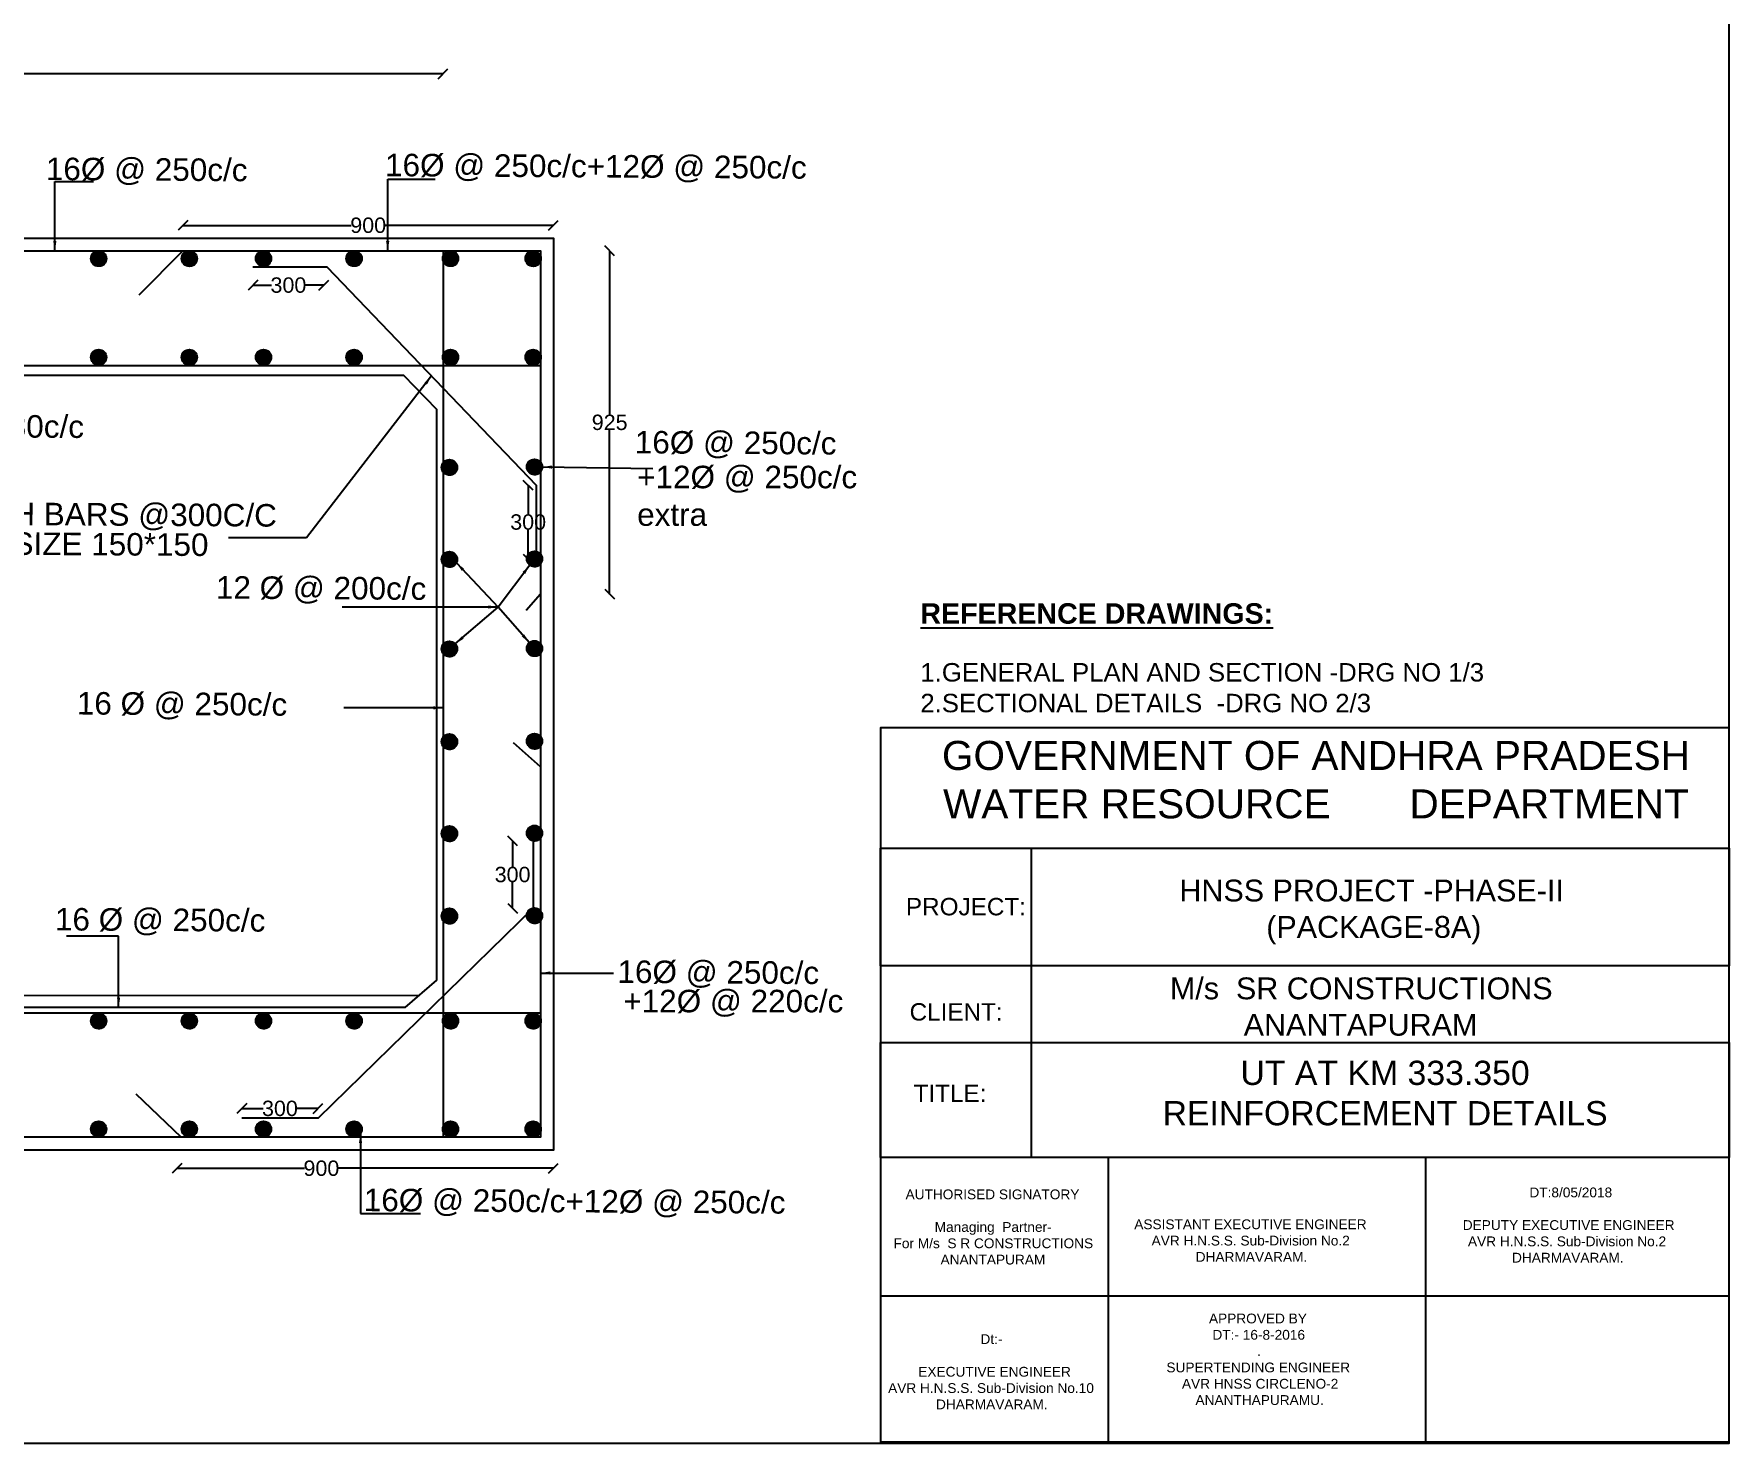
# Model space of a CAD drawing. Header units: millimetres. Extents: x 5124 to 6568637, y 2311 to 91879094.
# Drawn here: x 3743463 to 3760016, y 45932314 to 45946070 of the extents above; entities that cross this region are included whole.
import ezdxf

# ---------------------------------------------------------------- set-up
doc = ezdxf.new("R2010")
doc.units = ezdxf.units.MM
doc.header["$MEASUREMENT"] = 0
for name, color, linetype in [('DIMENSION', 7, 'Continuous'), ('DRAWING', 7, 'Continuous'), ('TEXT', 7, 'Continuous')]:
    doc.layers.add(name, color=color, linetype=linetype)
doc.styles.get("Standard").update_dxf_attribs({"font": 'arial.ttf', "height": 150})
doc.dimstyles.get("Standard").update_dxf_attribs({"dimtxt": 200, "dimasz": 110, "dimexe": 0.18, "dimexo": 0.0625, "dimgap": 0.09, "dimtad": 0, "dimtih": 1, "dimtoh": 1, "dimdec": 0, "dimzin": 0, "dimdsep": 46, "dimtxsty": 'Standard', "dimblk": 'OBLIQUE', "dimcen": 0.09, "dimse1": 1, "dimse2": 1, "dimadec": 0, "dimazin": 0, "dimtfac": 1, "dimtdec": 0, "dimtofl": 0, "dimtmove": 0, "dimatfit": 3, "dimfxl": 1, "dimtolj": 1, "dimtzin": 0, "dimarcsym": 0})

# ---------------------------------------------------------------- blocks, each defined once
blk = doc.blocks.new('_Oblique')
at = {"color": 0, "linetype": 'ByBlock', "lineweight": -2}
blk.add_line((-0.5, -0.5), (0.5, 0.5), dxfattribs=at)
blk = doc.blocks.new('*D69')
at = {"layer": 'Defpoints', "color": 0, "transparency": 16777216}
for p in [(3747458, 45945680), (3738715, 45943913), (3747458, 45943952)]:
    blk.add_point(p, dxfattribs=at)
at = {"layer": 'DIMENSION', "color": 0, "lineweight": -2, "transparency": 16777216}
for p, q in [((3738715, 45945680), (3742870, 45945680)), ((3747458, 45945680), (3743303, 45945680))]:
    blk.add_line(p, q, dxfattribs=at)
at = {"layer": 'DIMENSION', "color": 0, "lineweight": -2, "transparency": 16777216, "xscale": 95, "yscale": 95, "zscale": 95, "rotation": 180}
blk.add_blockref('_Oblique', (3738715, 45945680), dxfattribs=at)
at = {"layer": 'DIMENSION', "color": 0, "lineweight": -2, "transparency": 16777216, "xscale": 95, "yscale": 95, "zscale": 95}
blk.add_blockref('_Oblique', (3747458, 45945680), dxfattribs=at)
at = {"layer": 'DIMENSION', "color": 0, "transparency": 16777216, "insert": (3743087, 45945680), "char_height": 150, "attachment_point": 5}
blk.add_mtext('\\A1;1800', dxfattribs=at)
blk = doc.blocks.new('*D70')
at = {"layer": 'Defpoints', "color": 0, "transparency": 16777216}
for p in [(3748535, 45957512), (3748535, 45957242), (3747458, 45943952)]:
    blk.add_point(p, dxfattribs=at)
at = {"layer": 'DIMENSION', "color": 0, "lineweight": -2, "transparency": 16777216}
for p, q in [((3747458, 45957512), (3748028, 45957512)), ((3748535, 45957512), (3748359, 45957512))]:
    blk.add_line(p, q, dxfattribs=at)
at = {"layer": 'DIMENSION', "color": 0, "lineweight": -2, "transparency": 16777216, "xscale": 95, "yscale": 95, "zscale": 95, "rotation": 180}
blk.add_blockref('_Oblique', (3747458, 45957512), dxfattribs=at)
at = {"layer": 'DIMENSION', "color": 0, "lineweight": -2, "transparency": 16777216, "xscale": 95, "yscale": 95, "zscale": 95}
blk.add_blockref('_Oblique', (3748535, 45957512), dxfattribs=at)
at = {"layer": 'DIMENSION', "color": 0, "transparency": 16777216, "insert": (3748193, 45957512), "char_height": 150, "attachment_point": 5}
blk.add_mtext('\\A1;300', dxfattribs=at)
blk = doc.blocks.new('*D83')
at = {"layer": 'Defpoints', "color": 0, "transparency": 16777216}
for p in [(3745602, 45943797), (3746294, 45943797), (3746294, 45943617)]:
    blk.add_point(p, dxfattribs=at)
at = {"layer": 'DIMENSION', "color": 0, "lineweight": -2, "transparency": 16777216}
for p, q in [((3745602, 45943617), (3745782, 45943617)), ((3746294, 45943617), (3746113, 45943617))]:
    blk.add_line(p, q, dxfattribs=at)
at = {"layer": 'DIMENSION', "color": 0, "lineweight": -2, "transparency": 16777216, "xscale": 95, "yscale": 95, "zscale": 95, "rotation": 180}
blk.add_blockref('_Oblique', (3745602, 45943617), dxfattribs=at)
at = {"layer": 'DIMENSION', "color": 0, "lineweight": -2, "transparency": 16777216, "xscale": 95, "yscale": 95, "zscale": 95}
blk.add_blockref('_Oblique', (3746294, 45943617), dxfattribs=at)
at = {"layer": 'DIMENSION', "color": 0, "transparency": 16777216, "insert": (3745948, 45943617), "char_height": 150, "attachment_point": 5}
blk.add_mtext('\\A1;300', dxfattribs=at)
blk = doc.blocks.new('*D84')
at = {"layer": 'Defpoints', "color": 0, "transparency": 16777216}
for p in [(3748535, 45944201), (3744918, 45943952), (3748535, 45943876)]:
    blk.add_point(p, dxfattribs=at)
at = {"layer": 'DIMENSION', "color": 0, "lineweight": -2, "transparency": 16777216}
for p, q in [((3744918, 45944201), (3746561, 45944201)), ((3748535, 45944201), (3746892, 45944201))]:
    blk.add_line(p, q, dxfattribs=at)
at = {"layer": 'DIMENSION', "color": 0, "lineweight": -2, "transparency": 16777216, "xscale": 95, "yscale": 95, "zscale": 95, "rotation": 180}
blk.add_blockref('_Oblique', (3744918, 45944201), dxfattribs=at)
at = {"layer": 'DIMENSION', "color": 0, "lineweight": -2, "transparency": 16777216, "xscale": 95, "yscale": 95, "zscale": 95}
blk.add_blockref('_Oblique', (3748535, 45944201), dxfattribs=at)
at = {"layer": 'DIMENSION', "color": 0, "transparency": 16777216, "insert": (3746727, 45944201), "char_height": 150, "attachment_point": 5}
blk.add_mtext('\\A1;900', dxfattribs=at)
blk = doc.blocks.new('*D85')
at = {"layer": 'Defpoints', "color": 0, "transparency": 16777216}
for p in [(3748368, 45941663), (3748289, 45940944), (3748351, 45940944)]:
    blk.add_point(p, dxfattribs=at)
at = {"layer": 'DIMENSION', "color": 0, "lineweight": -2, "transparency": 16777216}
for p, q in [((3748289, 45941663), (3748289, 45941381)), ((3748289, 45940944), (3748289, 45941227))]:
    blk.add_line(p, q, dxfattribs=at)
at = {"layer": 'DIMENSION', "color": 0, "lineweight": -2, "transparency": 16777216, "xscale": 95, "yscale": 95, "zscale": 95}
for p, rotation in [((3748289, 45941663), 90), ((3748289, 45940944), 270)]:
    blk.add_blockref('_Oblique', p, dxfattribs=dict(at, rotation=rotation))
at = {"layer": 'DIMENSION', "color": 0, "transparency": 16777216, "insert": (3748289, 45941304), "char_height": 150, "attachment_point": 5}
blk.add_mtext('\\A1;300', dxfattribs=at)
blk = doc.blocks.new('*D86')
at = {"layer": 'Defpoints', "color": 0, "transparency": 16777216}
for p in [(3748137, 45938191), (3748351, 45938191), (3748337, 45937535)]:
    blk.add_point(p, dxfattribs=at)
at = {"layer": 'DIMENSION', "color": 0, "lineweight": -2, "transparency": 16777216}
for p, q in [((3748137, 45938191), (3748137, 45937940)), ((3748137, 45937535), (3748137, 45937786))]:
    blk.add_line(p, q, dxfattribs=at)
at = {"layer": 'DIMENSION', "color": 0, "lineweight": -2, "transparency": 16777216, "xscale": 95, "yscale": 95, "zscale": 95}
for p, rotation in [((3748137, 45938191), 90), ((3748137, 45937535), 270)]:
    blk.add_blockref('_Oblique', p, dxfattribs=dict(at, rotation=rotation))
at = {"layer": 'DIMENSION', "color": 0, "transparency": 16777216, "insert": (3748137, 45937863), "char_height": 150, "attachment_point": 5}
blk.add_mtext('\\A1;300', dxfattribs=at)
blk = doc.blocks.new('*D87')
at = {"layer": 'Defpoints', "color": 0, "transparency": 16777216}
for p in [(3745493, 45935580), (3745493, 45935484), (3746237, 45935484)]:
    blk.add_point(p, dxfattribs=at)
at = {"layer": 'DIMENSION', "color": 0, "lineweight": -2, "transparency": 16777216}
for p, q in [((3745493, 45935580), (3745700, 45935580)), ((3746237, 45935580), (3746031, 45935580))]:
    blk.add_line(p, q, dxfattribs=at)
at = {"layer": 'DIMENSION', "color": 0, "lineweight": -2, "transparency": 16777216, "xscale": 95, "yscale": 95, "zscale": 95, "rotation": 180}
blk.add_blockref('_Oblique', (3745493, 45935580), dxfattribs=at)
at = {"layer": 'DIMENSION', "color": 0, "lineweight": -2, "transparency": 16777216, "xscale": 95, "yscale": 95, "zscale": 95}
blk.add_blockref('_Oblique', (3746237, 45935580), dxfattribs=at)
at = {"layer": 'DIMENSION', "color": 0, "transparency": 16777216, "insert": (3745865, 45935580), "char_height": 150, "attachment_point": 5}
blk.add_mtext('\\A1;300', dxfattribs=at)
blk = doc.blocks.new('*D88')
at = {"layer": 'Defpoints', "color": 0, "transparency": 16777216}
for p in [(3744860, 45935300), (3748535, 45935174), (3748535, 45934996)]:
    blk.add_point(p, dxfattribs=at)
at = {"layer": 'DIMENSION', "color": 0, "lineweight": -2, "transparency": 16777216}
for p, q in [((3744860, 45934996), (3746105, 45934996)), ((3748535, 45934996), (3746436, 45934996))]:
    blk.add_line(p, q, dxfattribs=at)
at = {"layer": 'DIMENSION', "color": 0, "lineweight": -2, "transparency": 16777216, "xscale": 95, "yscale": 95, "zscale": 95, "rotation": 180}
blk.add_blockref('_Oblique', (3744860, 45934996), dxfattribs=at)
at = {"layer": 'DIMENSION', "color": 0, "lineweight": -2, "transparency": 16777216, "xscale": 95, "yscale": 95, "zscale": 95}
blk.add_blockref('_Oblique', (3748535, 45934996), dxfattribs=at)
at = {"layer": 'DIMENSION', "color": 0, "transparency": 16777216, "insert": (3746270, 45934996), "char_height": 150, "attachment_point": 5}
blk.add_mtext('\\A1;900', dxfattribs=at)
blk = doc.blocks.new('*D96')
at = {"layer": 'Defpoints', "color": 0, "transparency": 16777216}
for p in [(3748410, 45943952), (3748410, 45940602), (3749085, 45940602)]:
    blk.add_point(p, dxfattribs=at)
at = {"layer": 'DRAWING', "color": 0, "lineweight": -2, "transparency": 16777216}
for p, q in [((3749085, 45943952), (3749085, 45942354)), ((3749085, 45940602), (3749085, 45942200))]:
    blk.add_line(p, q, dxfattribs=at)
at = {"layer": 'DRAWING', "color": 0, "lineweight": -2, "transparency": 16777216, "xscale": 95, "yscale": 95, "zscale": 95}
for p, rotation in [((3749085, 45943952), 90), ((3749085, 45940602), 270)]:
    blk.add_blockref('_Oblique', p, dxfattribs=dict(at, rotation=rotation))
at = {"layer": 'DRAWING', "color": 0, "transparency": 16777216, "insert": (3749085, 45942277), "char_height": 150, "attachment_point": 5}
blk.add_mtext('\\A1;925', dxfattribs=at)

msp = doc.modelspace()

# ---------------------------------------------------------------- hatches: boundary and pattern name
at = {"layer": 'DRAWING'}
h = msp.add_hatch(dxfattribs=at)
h.set_pattern_fill('ANSI31', color=256, style=0)
h.set_pattern_definition([(45, (149978.51554, -1121.83159), (-0.08838834764832, 0.08838834764832), [])])
h.paths.add_polyline_path([(3744170.8, 45943876.6, 0.9586945), (3744019.6, 45943883), (3744019.6, 45943870.2, 0.9586945)])
h = msp.add_hatch(dxfattribs=at)
h.set_pattern_fill('ANSI31', color=256, style=0)
h.set_pattern_definition([(45, (150864.28159, -1121.83159), (-0.08838834764832, 0.08838834764832), [])])
h.paths.add_polyline_path([(3745056.6, 45943876.6, 0.9586945), (3744905.3, 45943883), (3744905.3, 45943870.2, 0.9586945)])
h = msp.add_hatch(dxfattribs=at)
h.set_pattern_fill('ANSI31', color=256, style=0)
h.set_pattern_definition([(45, (151588.64962, -1121.83159), (-0.08838834764832, 0.08838834764832), [])])
h.paths.add_polyline_path([(3745780.9, 45943876.6, 0.9586945), (3745629.7, 45943883), (3745629.7, 45943870.2, 0.9586945)])
h = msp.add_hatch(dxfattribs=at)
h.set_pattern_fill('ANSI31', color=256, style=0)
h.set_pattern_definition([(45, (152472.70625, -1121.83159), (-0.08838834764832, 0.08838834764832), [])])
h.paths.add_polyline_path([(3746665, 45943876.6, 0.9586945), (3746513.8, 45943883), (3746513.8, 45943870.2, 0.9586945)])
h = msp.add_hatch(dxfattribs=at)
h.set_pattern_fill('ANSI31', color=256, style=0)
h.set_pattern_definition([(45, (153414.4559, -1121.83159), (-0.08838834764832, 0.08838834764832), [])])
h.paths.add_polyline_path([(3747606.7, 45943876.6, 0.9586945), (3747455.5, 45943883), (3747455.5, 45943870.2, 0.9586945)])
h = msp.add_hatch(dxfattribs=at)
h.set_pattern_fill('ANSI31', color=256, style=0)
h.set_pattern_definition([(45, (154220.87624, -1121.83159), (-0.08838834764832, 0.08838834764832), [])])
h.paths.add_polyline_path([(3748413.2, 45943876.6, 0.9586945), (3748261.9, 45943883), (3748261.9, 45943870.2, 0.9586945)])
h = msp.add_hatch(dxfattribs=at)
h.set_pattern_fill('ANSI31', color=256, style=0)
h.set_pattern_definition([(45, (149978.51554, -2085.69468), (-0.08838834764832, 0.08838834764832), [])])
h.paths.add_polyline_path([(3744170.8, 45942912.8, 0.9586945), (3744019.6, 45942919.1), (3744019.6, 45942906.4, 0.9586945)])
h = msp.add_hatch(dxfattribs=at)
h.set_pattern_fill('ANSI31', color=256, style=0)
h.set_pattern_definition([(45, (150864.28159, -2085.69468), (-0.08838834764832, 0.08838834764832), [])])
h.paths.add_polyline_path([(3745056.6, 45942912.8, 0.9586945), (3744905.3, 45942919.1), (3744905.3, 45942906.4, 0.9586945)])
h = msp.add_hatch(dxfattribs=at)
h.set_pattern_fill('ANSI31', color=256, style=0)
h.set_pattern_definition([(45, (151588.64962, -2085.69468), (-0.08838834764832, 0.08838834764832), [])])
h.paths.add_polyline_path([(3745780.9, 45942912.8, 0.9586945), (3745629.7, 45942919.1), (3745629.7, 45942906.4, 0.9586945)])
h = msp.add_hatch(dxfattribs=at)
h.set_pattern_fill('ANSI31', color=256, style=0)
h.set_pattern_definition([(45, (152472.70625, -2085.69468), (-0.08838834764832, 0.08838834764832), [])])
h.paths.add_polyline_path([(3746665, 45942912.8, 0.9586945), (3746513.8, 45942919.1), (3746513.8, 45942906.4, 0.9586945)])
h = msp.add_hatch(dxfattribs=at)
h.set_pattern_fill('ANSI31', color=256, style=0)
h.set_pattern_definition([(45, (153414.4559, -2085.69468), (-0.08838834764832, 0.08838834764832), [])])
h.paths.add_polyline_path([(3747606.7, 45942912.8, 0.9586945), (3747455.5, 45942919.1), (3747455.5, 45942906.4, 0.9586945)])
h = msp.add_hatch(dxfattribs=at)
h.set_pattern_fill('ANSI31', color=256, style=0)
h.set_pattern_definition([(45, (154220.87624, -2085.69468), (-0.08838834764832, 0.08838834764832), [])])
h.paths.add_polyline_path([(3748413.2, 45942912.8, 0.9586945), (3748261.9, 45942919.1), (3748261.9, 45942906.4, 0.9586945)])
h = msp.add_hatch(dxfattribs=at)
h.set_pattern_fill('ANSI31', color=256, style=0)
h.set_pattern_definition([(45, (153403.60575, -3160.1168), (-0.08838834764832, 0.08838834764832), [])])
h.paths.add_polyline_path([(3747595.9, 45941838.3, 0.9586945), (3747444.7, 45941844.7), (3747444.7, 45941832, 0.9586945)])
h = msp.add_hatch(dxfattribs=at)
h.set_pattern_fill('ANSI31', color=256, style=0)
h.set_pattern_definition([(45, (154234.57252, -3156.28524), (-0.08838834764832, 0.08838834764832), [])])
h.paths.add_polyline_path([(3748426.9, 45941842.2, 0.9586945), (3748275.6, 45941848.6), (3748275.6, 45941835.8, 0.9586945)])
h = msp.add_hatch(dxfattribs=at)
h.set_pattern_fill('ANSI31', color=256, style=0)
h.set_pattern_definition([(45, (153403.60575, -4058.02294), (-0.08838834764832, 0.08838834764832), [])])
h.paths.add_polyline_path([(3747595.9, 45940940.4, 0.9586945), (3747444.7, 45940946.8), (3747444.7, 45940934.1, 0.9586945)])
h = msp.add_hatch(dxfattribs=at)
h.set_pattern_fill('ANSI31', color=256, style=0)
h.set_pattern_definition([(45, (154234.57252, -4054.19138), (-0.08838834764832, 0.08838834764832), [])])
h.paths.add_polyline_path([(3748426.9, 45940944.3, 0.9586945), (3748275.6, 45940950.6), (3748275.6, 45940937.9, 0.9586945)])
h = msp.add_hatch(dxfattribs=at)
h.set_pattern_fill('ANSI31', color=256, style=0)
h.set_pattern_definition([(45, (153403.60575, -4932.60941), (-0.08838834764832, 0.08838834764832), [])])
h.paths.add_polyline_path([(3747595.9, 45940065.8, 0.9586945), (3747444.7, 45940072.2), (3747444.7, 45940059.5, 0.9586945)])
h = msp.add_hatch(dxfattribs=at)
h.set_pattern_fill('ANSI31', color=256, style=0)
h.set_pattern_definition([(45, (154234.57252, -4928.77785), (-0.08838834764832, 0.08838834764832), [])])
h.paths.add_polyline_path([(3748426.9, 45940069.7, 0.9586945), (3748275.6, 45940076.1), (3748275.6, 45940063.3, 0.9586945)])
h = msp.add_hatch(dxfattribs=at)
h.set_pattern_fill('ANSI31', color=256, style=0)
h.set_pattern_definition([(45, (153403.60575, -5837.71623), (-0.08838834764832, 0.08838834764832), [])])
h.paths.add_polyline_path([(3747595.9, 45939160.7, 0.9586945), (3747444.7, 45939167.1), (3747444.7, 45939154.4, 0.9586945)])
h = msp.add_hatch(dxfattribs=at)
h.set_pattern_fill('ANSI31', color=256, style=0)
h.set_pattern_definition([(45, (154234.57252, -5833.88467), (-0.08838834764832, 0.08838834764832), [])])
h.paths.add_polyline_path([(3748426.9, 45939164.6, 0.9586945), (3748275.6, 45939171), (3748275.6, 45939158.2, 0.9586945)])
h = msp.add_hatch(dxfattribs=at)
h.set_pattern_fill('ANSI31', color=256, style=0)
h.set_pattern_definition([(45, (153403.60575, -6735.5563), (-0.08838834764832, 0.08838834764832), [])])
h.paths.add_polyline_path([(3747595.9, 45938262.9, 0.9586945), (3747444.7, 45938269.3), (3747444.7, 45938256.5, 0.9586945)])
h = msp.add_hatch(dxfattribs=at)
h.set_pattern_fill('ANSI31', color=256, style=0)
h.set_pattern_definition([(45, (154234.57252, -6731.72475), (-0.08838834764832, 0.08838834764832), [])])
h.paths.add_polyline_path([(3748426.9, 45938266.7, 0.9586945), (3748275.6, 45938273.1), (3748275.6, 45938260.4, 0.9586945)])
h = msp.add_hatch(dxfattribs=at)
h.set_pattern_fill('ANSI31', color=256, style=0)
h.set_pattern_definition([(45, (153403.60575, -7540.18379), (-0.08838834764832, 0.08838834764832), [])])
h.paths.add_polyline_path([(3747595.9, 45937458.3, 0.9586945), (3747444.7, 45937464.7), (3747444.7, 45937451.9, 0.9586945)])
h = msp.add_hatch(dxfattribs=at)
h.set_pattern_fill('ANSI31', color=256, style=0)
h.set_pattern_definition([(45, (154234.57252, -7536.35223), (-0.08838834764832, 0.08838834764832), [])])
h.paths.add_polyline_path([(3748426.9, 45937462.1, 0.9586945), (3748275.6, 45937468.5), (3748275.6, 45937455.7, 0.9586945)])
h = msp.add_hatch(dxfattribs=at)
h.set_pattern_fill('ANSI31', color=256, style=0)
h.set_pattern_definition([(45, (149978.51554, -8564.13502), (-0.08838834764832, 0.08838834764832), [])])
h.paths.add_polyline_path([(3744170.8, 45936434.3, 0.9586945), (3744019.6, 45936440.7), (3744019.6, 45936427.9, 0.9586945)])
h = msp.add_hatch(dxfattribs=at)
h.set_pattern_fill('ANSI31', color=256, style=0)
h.set_pattern_definition([(45, (150864.28159, -8564.13502), (-0.08838834764832, 0.08838834764832), [])])
h.paths.add_polyline_path([(3745056.6, 45936434.3, 0.9586945), (3744905.3, 45936440.7), (3744905.3, 45936427.9, 0.9586945)])
h = msp.add_hatch(dxfattribs=at)
h.set_pattern_fill('ANSI31', color=256, style=0)
h.set_pattern_definition([(45, (151588.64962, -8564.13502), (-0.08838834764832, 0.08838834764832), [])])
h.paths.add_polyline_path([(3745780.9, 45936434.3, 0.9586945), (3745629.7, 45936440.7), (3745629.7, 45936427.9, 0.9586945)])
h = msp.add_hatch(dxfattribs=at)
h.set_pattern_fill('ANSI31', color=256, style=0)
h.set_pattern_definition([(45, (152472.70625, -8564.13502), (-0.08838834764832, 0.08838834764832), [])])
h.paths.add_polyline_path([(3746665, 45936434.3, 0.9586945), (3746513.8, 45936440.7), (3746513.8, 45936427.9, 0.9586945)])
h = msp.add_hatch(dxfattribs=at)
h.set_pattern_fill('ANSI31', color=256, style=0)
h.set_pattern_definition([(45, (153414.4559, -8564.13502), (-0.08838834764832, 0.08838834764832), [])])
h.paths.add_polyline_path([(3747606.7, 45936434.3, 0.9586945), (3747455.5, 45936440.7), (3747455.5, 45936427.9, 0.9586945)])
h = msp.add_hatch(dxfattribs=at)
h.set_pattern_fill('ANSI31', color=256, style=0)
h.set_pattern_definition([(45, (154220.87624, -8564.13502), (-0.08838834764832, 0.08838834764832), [])])
h.paths.add_polyline_path([(3748413.2, 45936434.3, 0.9586945), (3748261.9, 45936440.7), (3748261.9, 45936427.9, 0.9586945)])
h = msp.add_hatch(dxfattribs=at)
h.set_pattern_fill('ANSI31', color=256, style=0)
h.set_pattern_definition([(45, (149978.51554, -9619.33327), (-0.08838834764832, 0.08838834764832), [])])
h.paths.add_polyline_path([(3744170.8, 45935379.1, 0.9586945), (3744019.6, 45935385.5), (3744019.6, 45935372.7, 0.9586945)])
h = msp.add_hatch(dxfattribs=at)
h.set_pattern_fill('ANSI31', color=256, style=0)
h.set_pattern_definition([(45, (150864.28159, -9619.33327), (-0.08838834764832, 0.08838834764832), [])])
h.paths.add_polyline_path([(3745056.6, 45935379.1, 0.9586945), (3744905.3, 45935385.5), (3744905.3, 45935372.7, 0.9586945)])
h = msp.add_hatch(dxfattribs=at)
h.set_pattern_fill('ANSI31', color=256, style=0)
h.set_pattern_definition([(45, (151588.64962, -9619.33327), (-0.08838834764832, 0.08838834764832), [])])
h.paths.add_polyline_path([(3745780.9, 45935379.1, 0.9586945), (3745629.7, 45935385.5), (3745629.7, 45935372.7, 0.9586945)])
h = msp.add_hatch(dxfattribs=at)
h.set_pattern_fill('ANSI31', color=256, style=0)
h.set_pattern_definition([(45, (152472.70625, -9619.33327), (-0.08838834764832, 0.08838834764832), [])])
h.paths.add_polyline_path([(3746665, 45935379.1, 0.9586945), (3746513.8, 45935385.5), (3746513.8, 45935372.7, 0.9586945)])
h = msp.add_hatch(dxfattribs=at)
h.set_pattern_fill('ANSI31', color=256, style=0)
h.set_pattern_definition([(45, (153414.4559, -9619.33327), (-0.08838834764832, 0.08838834764832), [])])
h.paths.add_polyline_path([(3747606.7, 45935379.1, 0.9586945), (3747455.5, 45935385.5), (3747455.5, 45935372.7, 0.9586945)])
h = msp.add_hatch(dxfattribs=at)
h.set_pattern_fill('ANSI31', color=256, style=0)
h.set_pattern_definition([(45, (154220.87624, -9619.33327), (-0.08838834764832, 0.08838834764832), [])])
h.paths.add_polyline_path([(3748413.2, 45935379.1, 0.9586945), (3748261.9, 45935385.5), (3748261.9, 45935372.7, 0.9586945)])

# ---------------------------------------------------------------- linework, layer by layer
at = {"layer": 'DIMENSION'}
for points in [[(3727975.3, 45944077.3), (3748535.4, 45944077.3), (3748535.4, 45935174.4), (3727975.3, 45935174.4)], [(3728100.4, 45943952.1), (3748410.3, 45943952.1), (3748410.3, 45935299.5), (3728100.4, 45935299.5)]]:
    msp.add_lwpolyline(points, close=True, dxfattribs=at)
for points in [[(3744918.3, 45943952.1), (3744485.8, 45943518.1)], [(3747458, 45943952.1), (3747458, 45935299.5)], [(3728100.4, 45942833.2), (3748410.3, 45942833.2)], [(3728100.4, 45936513.4), (3748410.3, 45936513.4)], [(3744900.4, 45935299.5), (3744461.5, 45935720.2)]]:
    msp.add_lwpolyline(points, dxfattribs=at)
at = {"layer": 'DRAWING'}
msp.add_lwpolyline([(3760016.4, 45959825.6), (3723868.1, 45959825.6), (3723868.1, 45932313.7), (3760016.4, 45932313.7)], close=True, dxfattribs=at)
for points in [[(3745602, 45943797.3), (3746293.9, 45943797.3), (3746323.4, 45943797.3), (3748368.4, 45941663.4), (3748368.4, 45940983.7)], [(3739189, 45942738.2), (3747073.1, 45942737.8), (3747392.5, 45942405.6), (3747392.5, 45936833.7), (3747084.5, 45936566.8), (3738997.4, 45936566.8), (3738761.9, 45936789.4), (3738822, 45942353.3), (3739189, 45942738.2)], [(3748410.3, 45940602.2), (3748268.2, 45940440.7)], [(3748410.3, 45938913.7), (3748146.9, 45939149.1)], [(3748336.5, 45938292.7), (3748336.5, 45937534.9), (3746237.1, 45935483.9), (3745493.5, 45935483.9)], [(3738879.7, 45936678.1), (3747220.7, 45936684.8)]]:
    msp.add_lwpolyline(points, dxfattribs=at)
for centre in [(3744095.1, 45943876.6), (3744980.8, 45943876.6), (3745705.2, 45943876.6), (3746589.2, 45943876.6), (3747531, 45943876.6), (3748337.4, 45943876.6), (3744095.1, 45942912.8), (3744980.8, 45942912.8), (3745705.2, 45942912.8), (3746589.2, 45942912.8), (3747531, 45942912.8), (3748337.4, 45942912.8), (3747520.1, 45941838.3), (3748351.1, 45941842.2), (3747520.1, 45940940.4), (3748351.1, 45940944.3), (3747520.1, 45940065.8), (3748351.1, 45940069.7), (3747520.1, 45939160.7), (3748351.1, 45939164.6), (3747520.1, 45938262.9), (3748351.1, 45938266.7), (3747520.1, 45937458.3), (3748351.1, 45937462.1), (3744095.1, 45936434.3), (3744980.8, 45936434.3), (3745705.2, 45936434.3), (3746589.2, 45936434.3), (3747531, 45936434.3), (3748337.4, 45936434.3), (3744095.1, 45935379.1), (3744980.8, 45935379.1), (3745705.2, 45935379.1), (3746589.2, 45935379.1), (3747531, 45935379.1), (3748337.4, 45935379.1)]:
    msp.add_circle(centre, 75.7, dxfattribs=at)
at = {"layer": 'TEXT'}
for points in [[(3760016.4, 45939295.8), (3751730.5, 45939295.8), (3751730.5, 45932326.7), (3760016.4, 45932326.7)], [(3751730.5, 45938121.8), (3760016.4, 45938121.8), (3760016.4, 45936973), (3751730.5, 45936973)], [(3751730.5, 45936222.7), (3760016.4, 45936222.7), (3760016.4, 45935101.6), (3751730.5, 45935101.6)]]:
    msp.add_lwpolyline(points, close=True, dxfattribs=at)
for points in [[(3753201.8, 45938121.8), (3753201.8, 45935101.6)], [(3753953.2, 45935101.6), (3753953.2, 45932326.7)], [(3757050.8, 45935101.6), (3757050.8, 45932326.7)], [(3751730.5, 45933751.5), (3760016.4, 45933751.5)]]:
    msp.add_lwpolyline(points, dxfattribs=at)

# ---------------------------------------------------------------- texts
at = {"layer": 'DRAWING'}
for s, p in [('16Ø @ 250c/c ', (3743579, 45944643.1)), ('16Ø @ 250c/c+12Ø @ 250c/c', (3746891, 45944681.1)), ('16Ø @ 180c/c ', (3741982.1, 45942137.2)), ('16Ø @ 250c/c', (3749329.9, 45941975)), ('12TOR HAUNCH BARS @300C/C', (3741083, 45941288.1)), (' HAUNCH SIZE 150*150', (3741768.2, 45940993.2)), ('12 Ø @ 200c/c ', (3745239.4, 45940557.1)), ('16 Ø @ 250c/c ', (3743881.2, 45939426.3)), ('16 Ø @ 250c/c ', (3743667.6, 45937318.4)), ('16Ø @ 250c/c ', (3749160.8, 45936806.3)), ('16Ø @ 250c/c+12Ø @ 250c/c', (3746683.6, 45934578.1))]:
    msp.add_text(s, height=220, rotation=359.65712, dxfattribs=at).set_placement(p)
at = {"layer": 'DRAWING', "char_height": 220, "attachment_point": 1}
for s, insert, width in [('+12Ø @ 250c/c\\Pextra ', (3749353.4, 45941854.3), 2208.839), ('+12Ø @ 220c/c', (3749218.3, 45936738.7), 2235.153)]:
    msp.add_mtext(s, dxfattribs=dict(at, insert=insert, width=width))
at = {"layer": 'TEXT', "attachment_point": 1}
for s, insert, char_height, width in [('{\\fArial|b1|i0|c0|p34;\\H1.3289x;\\LREFERENCE DRAWINGS:\\P}\\P{\\H1.196x;1.GENERAL PLAN AND SECTION -DRG NO 1/3\\P2.SECTIONAL DETAILS  -DRG NO 2/3}', (3752118.9, 45940512.2), 150.503, 5624.152), ('\\pi2327;HNSS PROJECT -PHASE-II\\P\\pi3092.6; (PACKAGE-8A)\\P\\pi4137.6; ', (3752321.5, 45937814), 213.084, 8357.956), ('PROJECT:', (3751977.8, 45937635.3), 169.74, 1583.72), ('\\pi868.88;M/s  SR CONSTRUCTIONS \\P\\pi1588.9;ANANTAPURAM', (3753687.3, 45936859), 213.084, 5437.668), ('CLIENT:', (3752013.8, 45936608), 169.74, 1583.72), ('\\pi2275.5;UT AT KM 333.350\\P\\pi1515.6;REINFORCEMENT DETAILS ', (3752969, 45936046), 236.262, 7334.219), ('TITLE:', (3752052.8, 45935812.5), 169.74, 920.427), ('\\pi1548.8;AUTHORISED SIGNATORY\\P\\pi2397.1;\\P\\pi1833.1;Managing  Partner-\\P\\pi1431.2;For M/s  S R CONSTRUCTIONS\\P\\pi1890.6;ANANTAPURAM', (3750425.7, 45934789.5), 95.517, 4794.261), ('\\pi1958.7;  DT:8/05/2018\\P\\pi2397.1;\\P\\pi1345.1; DEPUTY EXECUTIVE ENGINEER\\P\\pi1432.9;AVR H.N.S.S. Sub-Division No.2\\P\\pi1863.2;DHARMAVARAM.', (3756033.5, 45934808.3), 95.517, 4794.261), ('\\pi2397.1;\\P\\P\\pi1263.5;ASSISTANT EXECUTIVE ENGINEER\\P\\pi1432.9;AVR H.N.S.S. Sub-Division No.2\\P\\pi1863.2;DHARMAVARAM.', (3752944.4, 45934815.7), 95.517, 4794.261), ('\\pi1919.4;APPROVED BY\\P\\pi1952.9;DT:- 16-8-2016\\P\\pi2390.5;.  \\P\\pi1503.9;SUPERTENDING ENGINEER                \\P\\pi1618.4; AVR HNSS CIRCLENO-2\\P\\pi0;^I^I^I^I       ANANTHAPURAMU.', (3753017.9, 45933577.6), 95.517, 4794.261), ('\\pi2296.9;Dt:- \\P\\pi2397.1;\\P\\pi1615.7;  EXECUTIVE ENGINEER\\P\\pi1395.5;AVR H.N.S.S. Sub-Division No.10\\P\\pi1863.2;DHARMAVARAM.', (3750408.8, 45933376.2), 95.517, 4794.261)]:
    msp.add_mtext(s, dxfattribs=dict(at, insert=insert, char_height=char_height, width=width))
at = {"layer": 'TEXT', "color": 7, "insert": (3755982.1, 45938788.1), "char_height": 283.514, "width": 8085.476, "attachment_point": 5}
msp.add_mtext('GOVERNMENT OF ANDHRA PRADESH\\PWATER RESOURCE       DEPARTMENT', dxfattribs=at)

# ---------------------------------------------------------------- dimensions: what is measured, and where the dimension line sits
at = {"layer": 'DIMENSION'}
for base, p1, p2, text, picture, middle in [((3748535.4, 45957511.8), (3747458, 45943952.1), (3748535.4, 45957241.7), '300', '*D70', (3748193.1, 45957511.8)), ((3748535.4, 45934995.6), (3744859.8, 45935299.5), (3748535.4, 45935174.4), '900', '*D88', (3746270.3, 45934995.6))]:
    dim = msp.add_linear_dim(base=base, p1=p1, p2=p2, text=text, dimstyle='Standard', override={"dimasz": 95, "dimfxl": 2000, "dimarcsym": 1}, dxfattribs=at)
    dim.commit()
    dim.dimension.update_dxf_attribs({"geometry": picture, "text_midpoint": middle, "dimtype": 160})
for base, p1, p2, text, picture, middle in [((3747458, 45945679.7), (3738715.2, 45943912.9), (3747458, 45943952.1), '1800', '*D69', (3743086.6, 45945679.7)), ((3748535.4, 45944200.7), (3744918.3, 45943952.1), (3748535.4, 45943875.8), '900', '*D84', (3746726.9, 45944200.7)), ((3746293.9, 45943617.3), (3745602, 45943797.3), (3746293.9, 45943797.3), '300', '*D83', (3745948, 45943617.3)), ((3745493.5, 45935579.9), (3746237.1, 45935483.9), (3745493.5, 45935483.9), '300', '*D87', (3745865.3, 45935579.9))]:
    dim = msp.add_linear_dim(base=base, p1=p1, p2=p2, text=text, dimstyle='Standard', override={"dimasz": 95, "dimfxl": 2000, "dimarcsym": 1}, dxfattribs=at)
    dim.commit()
    dim.dimension.update_dxf_attribs({"geometry": picture, "text_midpoint": middle})
for base, p1, p2, picture, middle in [((3748288.6, 45940944.3), (3748368.4, 45941663.4), (3748351.1, 45940944.3), '*D85', (3748288.6, 45941303.9)), ((3748137.2, 45938191), (3748336.5, 45937534.9), (3748351.1, 45938191), '*D86', (3748137.2, 45937862.9))]:
    dim = msp.add_linear_dim(base=base, p1=p1, p2=p2, angle=90, text='300', dimstyle='Standard', override={"dimasz": 95, "dimfxl": 2000, "dimarcsym": 1}, dxfattribs=at)
    dim.commit()
    dim.dimension.update_dxf_attribs({"geometry": picture, "text_midpoint": middle})
at = {"layer": 'DRAWING'}
dim = msp.add_linear_dim(base=(3749085.3, 45940602.2), p1=(3748410.3, 45943952.1), p2=(3748410.3, 45940602.2), angle=90, text='925', dimstyle='Standard', override={"dimasz": 95, "dimfxl": 2000, "dimarcsym": 1}, dxfattribs=at)
dim.commit()
dim.dimension.update_dxf_attribs({"geometry": '*D96', "text_midpoint": (3749085.3, 45942277.2)})

# ---------------------------------------------------------------- leaders
for points in [[(3743667.2, 45943952.1), (3743667.2, 45944627.9), (3744044, 45944627.9)], [(3746917.4, 45943952.1), (3746917.4, 45944653), (3747381.8, 45944653)], [(3747345.9, 45942730.4), (3746124.8, 45941150.6), (3745362.7, 45941150.6)], [(3748426.9, 45941842.2), (3749505, 45941828.4)], [(3747588, 45940906.7), (3747994.8, 45940475.2)], [(3748305.3, 45940883.9), (3747994.8, 45940475.2)], [(3747994.8, 45940475.2), (3746473.3, 45940475.2)], [(3747577.5, 45940115.3), (3747994.8, 45940475.2)], [(3748301.1, 45940126.6), (3747994.8, 45940475.2)], [(3747458, 45939491.2), (3746489.6, 45939491.2)], [(3744289.6, 45936566.8), (3744289.6, 45937262.6), (3743781.5, 45937262.6)], [(3748410.3, 45936902.5), (3749123.7, 45936902.5)], [(3746652.1, 45935336.9), (3746652.1, 45934555), (3747237.9, 45934555)]]:
    msp.add_leader(points, dimstyle='Standard', override={"dimasz": 95, "dimgap": 0.09, "dimtad": 0, "dimfxl": 2000, "dimarcsym": 1}, dxfattribs=at)

doc.saveas('drawing.dxf')
